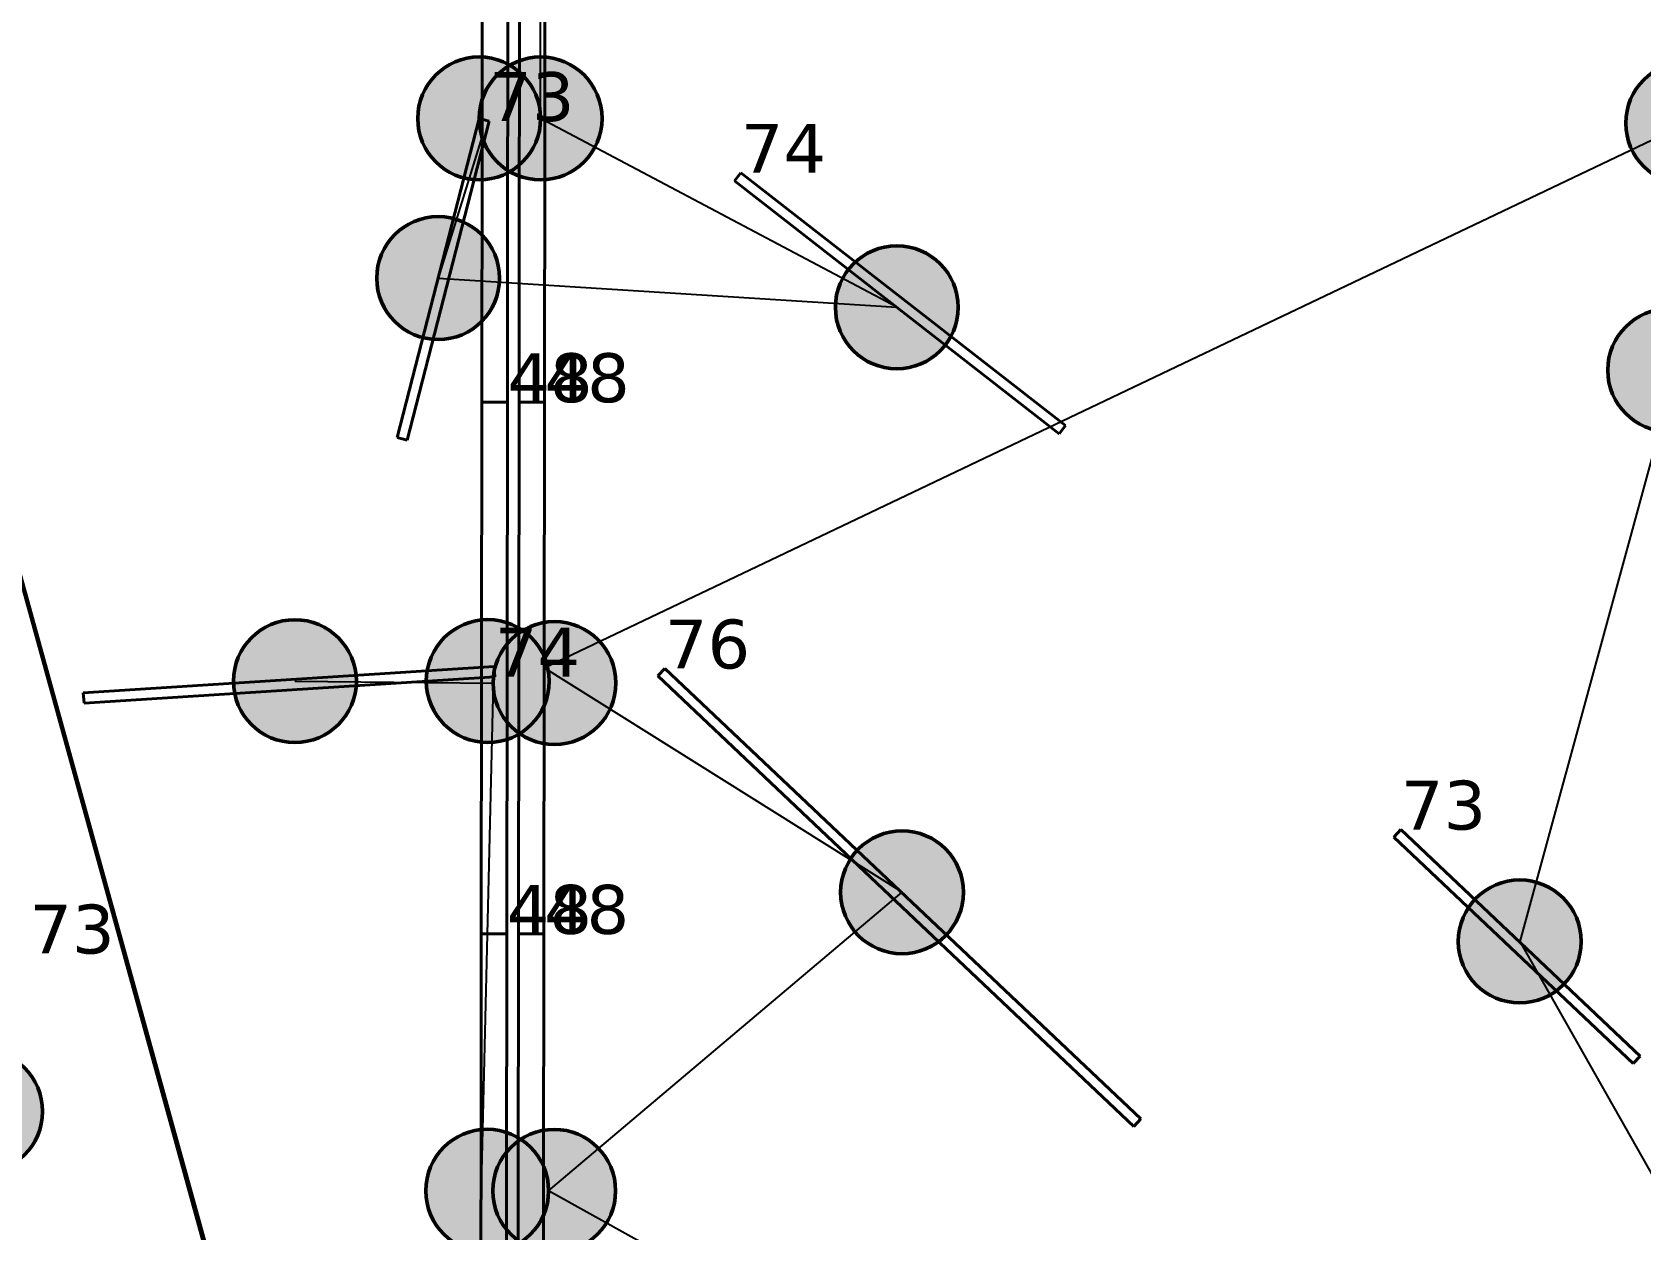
# Model space of a CAD drawing. Header units: millimetres. Extents: x -243740 to 150609, y -473655 to -165121.
# Drawn here: x 18164 to 24089, y -354113 to -349702 of the extents above; entities that cross this region are included whole.
import ezdxf

# ---------------------------------------------------------------- set-up
doc = ezdxf.new("R2010")
doc.units = ezdxf.units.MM
for name, color, linetype in [('_HMI', 6, 'Continuous'), ('_Гр.ЩД-1C.10.4.I10.1', 6, 'Continuous'), ('_Гр.ЩД-1C.10.4.I8.3', 6, 'Continuous'), ('_Гр.ЩД-1C.10.4.I8.5', 6, 'Continuous'), ('_Гр.ЩД-1C.10.4.I8.6', 6, 'Continuous'), ('_Гр.ЩД-1C.10.4.I9.2', 6, 'Continuous'), ('_Гр.ЩД-1C.10.4.I9.3', 6, 'Continuous'), ('_Гр.ЩД-1C.10.4.I9.6', 6, 'Continuous')]:
    doc.layers.add(name, color=color, linetype=linetype)
for name, color, linetype, lineweight in [('_освещение_dali', 3, 'Continuous', 50), ('DLX_FL1_LUM 122', 1, 'Continuous', 40), ('DLX_FL1_LUM 222', 5, 'Continuous', 40), ('DLX_LUM 12', 5, 'Continuous', 40), ('DLX_LUM 14', 5, 'Continuous', 40), ('DLX_LUM 6', 5, 'Continuous', 40)]:
    doc.layers.add(name, color=color, linetype=linetype, lineweight=lineweight)
doc.styles.add('TableTextStyle', font='')
doc.styles.get('TableTextStyle').set_extended_font_data('VERDANA.TTF')
doc.linetypes.add('Truba', pattern='A,3e-05,[4,MSH_7,S=1,R=0,X=0,Y=0],-3.022072', length=3.022102)

# ---------------------------------------------------------------- blocks, each defined once
blk = doc.blocks.new('A$Caabd1818')
at = {"layer": 'DLX_FL1_LUM 122'}
for points in [[(15850.5, 46457.4, 0), (15852.7, 48415.3, 0)], [(15852.7, 48415.3, 0), (15850.5, 46457.4, 0)], [(15852.7, 48415.3, 0), (15850.5, 46457.4, 0)], [(15850.5, 46457.4, 0), (15852.7, 48415.3, 0)], [(15946.7, 48415.2, 0), (15944.5, 46457.2, 0)], [(15944.5, 46457.2, 0), (15946.7, 48415.2, 0)], [(15944.5, 46457.2, 0), (15946.7, 48415.2, 0)], [(15946.7, 48415.2, 0), (15944.5, 46457.2, 0)], [(15987.4, 46457.4, 0), (15989.6, 48415.4, 0)], [(15989.6, 48415.4, 0), (15987.4, 46457.4, 0)], [(15989.6, 48415.4, 0), (15987.4, 46457.4, 0)], [(15987.4, 46457.4, 0), (15989.6, 48415.4, 0)], [(16083.6, 48415.3, 0), (16081.4, 46457.3, 0)], [(16081.4, 46457.3, 0), (16083.6, 48415.3, 0)], [(16081.4, 46457.3, 0), (16083.6, 48415.3, 0)], [(16083.6, 48415.3, 0), (16081.4, 46457.3, 0)], [(15850.5, 46457.4, 0), (15850.5, 46457.4, 0)], [(15944.5, 46457.2, 0), (15850.5, 46457.4, 0)], [(15850.5, 46457.4, 0), (15850.5, 46457.4, 0)], [(15850.5, 46457.4, 0), (15944.5, 46457.2, 0)], [(15850.5, 46457.4, 0), (15944.5, 46457.2, 0)], [(15944.5, 46457.2, 0), (15850.5, 46457.4, 0)], [(15944.5, 46457.2, 0), (15944.5, 46457.2, 0)], [(15944.5, 46457.2, 0), (15944.5, 46457.2, 0)], [(15987.4, 46457.4, 0), (15987.4, 46457.4, 0)], [(16081.4, 46457.3, 0), (15987.4, 46457.4, 0)], [(15987.4, 46457.4, 0), (15987.4, 46457.4, 0)], [(15987.4, 46457.4, 0), (16081.4, 46457.3, 0)], [(15987.4, 46457.4, 0), (16081.4, 46457.3, 0)], [(16081.4, 46457.3, 0), (15987.4, 46457.4, 0)], [(16081.4, 46457.3, 0), (16081.4, 46457.3, 0)], [(16081.4, 46457.3, 0), (16081.4, 46457.3, 0)]]:
    blk.add_polyline3d(points, dxfattribs=at)
at = {"layer": 'DLX_FL1_LUM 222'}
for points in [[(15848.4, 44499.4, 0), (15850.6, 46457.4, 0)], [(15850.6, 46457.4, 0), (15848.4, 44499.4, 0)], [(15850.6, 46457.4, 0), (15848.4, 44499.4, 0)], [(15848.4, 44499.4, 0), (15850.6, 46457.4, 0)], [(15850.6, 46457.4, 0), (15850.6, 46457.4, 0)], [(15850.6, 46457.4, 0), (15944.5, 46457.2, 0)], [(15944.5, 46457.2, 0), (15850.6, 46457.4, 0)], [(15850.6, 46457.4, 0), (15850.6, 46457.4, 0)], [(15944.5, 46457.2, 0), (15850.6, 46457.4, 0)], [(15850.6, 46457.4, 0), (15944.5, 46457.2, 0)], [(15944.5, 46457.2, 0), (15942.4, 44499.3, 0)], [(15942.4, 44499.3, 0), (15944.5, 46457.2, 0)], [(15942.4, 44499.3, 0), (15944.5, 46457.2, 0)], [(15944.5, 46457.2, 0), (15942.4, 44499.3, 0)], [(15944.5, 46457.2, 0), (15944.5, 46457.2, 0)], [(15944.5, 46457.2, 0), (15944.5, 46457.2, 0)], [(15985.2, 44499.4, 0), (15987.4, 46457.4, 0)], [(15987.4, 46457.4, 0), (15985.2, 44499.4, 0)], [(15987.4, 46457.4, 0), (15985.2, 44499.4, 0)], [(15985.2, 44499.4, 0), (15987.4, 46457.4, 0)], [(15987.4, 46457.4, 0), (15987.4, 46457.4, 0)], [(15987.4, 46457.4, 0), (16081.4, 46457.3, 0)], [(16081.4, 46457.3, 0), (15987.4, 46457.4, 0)], [(15987.4, 46457.4, 0), (15987.4, 46457.4, 0)], [(16081.4, 46457.3, 0), (15987.4, 46457.4, 0)], [(15987.4, 46457.4, 0), (16081.4, 46457.3, 0)], [(16081.4, 46457.3, 0), (16079.2, 44499.3, 0)], [(16079.2, 44499.3, 0), (16081.4, 46457.3, 0)], [(16079.2, 44499.3, 0), (16081.4, 46457.3, 0)], [(16081.4, 46457.3, 0), (16079.2, 44499.3, 0)], [(16081.4, 46457.3, 0), (16081.4, 46457.3, 0)], [(16081.4, 46457.3, 0), (16081.4, 46457.3, 0)], [(15846.2, 42541.4, 0), (15848.4, 44499.3, 0)], [(15848.4, 44499.3, 0), (15846.2, 42541.4, 0)], [(15848.4, 44499.3, 0), (15846.2, 42541.4, 0)], [(15846.2, 42541.4, 0), (15848.4, 44499.3, 0)], [(15848.4, 44499.4, 0), (15848.4, 44499.4, 0)], [(15942.4, 44499.3, 0), (15848.4, 44499.4, 0)], [(15848.4, 44499.4, 0), (15848.4, 44499.4, 0)], [(15848.4, 44499.4, 0), (15942.4, 44499.3, 0)], [(15848.4, 44499.4, 0), (15942.4, 44499.3, 0)], [(15942.4, 44499.3, 0), (15848.4, 44499.4, 0)], [(15848.4, 44499.3, 0), (15848.4, 44499.3, 0)], [(15848.4, 44499.3, 0), (15942.4, 44499.2, 0)], [(15942.4, 44499.2, 0), (15848.4, 44499.3, 0)], [(15848.4, 44499.3, 0), (15848.4, 44499.3, 0)], [(15942.4, 44499.2, 0), (15848.4, 44499.3, 0)], [(15848.4, 44499.3, 0), (15942.4, 44499.2, 0)], [(15942.4, 44499.2, 0), (15940.2, 42541.2, 0)], [(15940.2, 42541.2, 0), (15942.4, 44499.2, 0)], [(15940.2, 42541.2, 0), (15942.4, 44499.2, 0)], [(15942.4, 44499.2, 0), (15940.2, 42541.2, 0)], [(15942.4, 44499.3, 0), (15942.4, 44499.3, 0)], [(15942.4, 44499.3, 0), (15942.4, 44499.3, 0)], [(15942.4, 44499.2, 0), (15942.4, 44499.2, 0)], [(15942.4, 44499.2, 0), (15942.4, 44499.2, 0)], [(15983, 42541.4, 0), (15985.2, 44499.4, 0)], [(15985.2, 44499.4, 0), (15983, 42541.4, 0)], [(15985.2, 44499.4, 0), (15983, 42541.4, 0)], [(15983, 42541.4, 0), (15985.2, 44499.4, 0)], [(15985.2, 44499.4, 0), (15985.2, 44499.4, 0)], [(16079.2, 44499.3, 0), (15985.2, 44499.4, 0)], [(15985.2, 44499.4, 0), (15985.2, 44499.4, 0)], [(15985.2, 44499.4, 0), (16079.2, 44499.3, 0)], [(15985.2, 44499.4, 0), (16079.2, 44499.3, 0)], [(16079.2, 44499.3, 0), (15985.2, 44499.4, 0)], [(15985.2, 44499.4, 0), (15985.2, 44499.4, 0)], [(15985.2, 44499.4, 0), (16079.2, 44499.3, 0)], [(16079.2, 44499.3, 0), (15985.2, 44499.4, 0)], [(15985.2, 44499.4, 0), (15985.2, 44499.4, 0)], [(16079.2, 44499.3, 0), (15985.2, 44499.4, 0)], [(15985.2, 44499.4, 0), (16079.2, 44499.3, 0)], [(16079.2, 44499.3, 0), (16077, 42541.3, 0)], [(16077, 42541.3, 0), (16079.2, 44499.3, 0)], [(16077, 42541.3, 0), (16079.2, 44499.3, 0)], [(16079.2, 44499.3, 0), (16077, 42541.3, 0)], [(16079.2, 44499.3, 0), (16079.2, 44499.3, 0)], [(16079.2, 44499.3, 0), (16079.2, 44499.3, 0)], [(16079.2, 44499.3, 0), (16079.2, 44499.3, 0)], [(16079.2, 44499.3, 0), (16079.2, 44499.3, 0)]]:
    blk.add_polyline3d(points, dxfattribs=at)
at = {"layer": 'DLX_LUM 12'}
for points in [[(16780.7, 47272.1, 0), (16804, 47302.1, 0)], [(16804, 47302.1, 0), (16780.7, 47272.1, 0)], [(16804, 47302.1, 0), (16780.7, 47272.1, 0)], [(16780.7, 47272.1, 0), (16804, 47302.1, 0)], [(16804, 47302.1, 0), (16804, 47302.1, 0)], [(16804, 47302.1, 0), (18000.6, 46371.3, 0)], [(18000.6, 46371.3, 0), (16804, 47302.1, 0)], [(16804, 47302.1, 0), (16804, 47302.1, 0)], [(18000.6, 46371.3, 0), (16804, 47302.1, 0)], [(16804, 47302.1, 0), (18000.6, 46371.3, 0)], [(17977.3, 46341.3, 0), (16780.7, 47272.1, 0)], [(16780.7, 47272.1, 0), (16780.7, 47272.1, 0)], [(16780.7, 47272.1, 0), (17977.3, 46341.3, 0)], [(16780.7, 47272.1, 0), (16780.7, 47272.1, 0)], [(16780.7, 47272.1, 0), (17977.3, 46341.3, 0)], [(17977.3, 46341.3, 0), (16780.7, 47272.1, 0)], [(18000.6, 46371.3, 0), (17977.3, 46341.3, 0)], [(17977.3, 46341.3, 0), (18000.6, 46371.3, 0)], [(17977.3, 46341.3, 0), (18000.6, 46371.3, 0)], [(18000.6, 46371.3, 0), (17977.3, 46341.3, 0)], [(17977.3, 46341.3, 0), (17977.3, 46341.3, 0)], [(17977.3, 46341.3, 0), (17977.3, 46341.3, 0)], [(18000.6, 46371.3, 0), (18000.6, 46371.3, 0)], [(18000.6, 46371.3, 0), (18000.6, 46371.3, 0)], [(14382.5, 45386.6, 0), (15895.4, 45484.2, 0)], [(15895.4, 45484.2, 0), (14382.5, 45386.6, 0)], [(15895.4, 45484.2, 0), (14382.5, 45386.6, 0)], [(14382.5, 45386.6, 0), (15895.4, 45484.2, 0)], [(15895.4, 45484.2, 0), (15895.4, 45484.2, 0)], [(15895.4, 45484.2, 0), (15897.8, 45446.3, 0)], [(15897.8, 45446.3, 0), (15895.4, 45484.2, 0)], [(15895.4, 45484.2, 0), (15895.4, 45484.2, 0)], [(15897.8, 45446.3, 0), (15895.4, 45484.2, 0)], [(15895.4, 45484.2, 0), (15897.8, 45446.3, 0)], [(15897.8, 45446.3, 0), (14385, 45348.7, 0)], [(14385, 45348.7, 0), (15897.8, 45446.3, 0)], [(14385, 45348.7, 0), (15897.8, 45446.3, 0)], [(15897.8, 45446.3, 0), (14385, 45348.7, 0)], [(15897.8, 45446.3, 0), (15897.8, 45446.3, 0)], [(15897.8, 45446.3, 0), (15897.8, 45446.3, 0)], [(14385, 45348.7, 0), (14382.5, 45386.6, 0)], [(14382.5, 45386.6, 0), (14382.5, 45386.6, 0)], [(14382.5, 45386.6, 0), (14385, 45348.7, 0)], [(14382.5, 45386.6, 0), (14382.5, 45386.6, 0)], [(14382.5, 45386.6, 0), (14385, 45348.7, 0)], [(14385, 45348.7, 0), (14382.5, 45386.6, 0)], [(14385, 45348.7, 0), (14385, 45348.7, 0)], [(14385, 45348.7, 0), (14385, 45348.7, 0)]]:
    blk.add_polyline3d(points, dxfattribs=at)
at = {"layer": 'DLX_LUM 14'}
for points in [[(16498.6, 45449, 0), (16524.7, 45476.6, 0)], [(16524.7, 45476.6, 0), (16498.6, 45449, 0)], [(16524.7, 45476.6, 0), (16498.6, 45449, 0)], [(16498.6, 45449, 0), (16524.7, 45476.6, 0)], [(16524.7, 45476.6, 0), (16524.7, 45476.6, 0)], [(16524.7, 45476.6, 0), (18278.4, 43817.7, 0)], [(18278.4, 43817.7, 0), (16524.7, 45476.6, 0)], [(16524.7, 45476.6, 0), (16524.7, 45476.6, 0)], [(18278.4, 43817.7, 0), (16524.7, 45476.6, 0)], [(16524.7, 45476.6, 0), (18278.4, 43817.7, 0)], [(18252.3, 43790.1, 0), (16498.6, 45449, 0)], [(16498.6, 45449, 0), (16498.6, 45449, 0)], [(16498.6, 45449, 0), (18252.3, 43790.1, 0)], [(16498.6, 45449, 0), (16498.6, 45449, 0)], [(16498.6, 45449, 0), (18252.3, 43790.1, 0)], [(18252.3, 43790.1, 0), (16498.6, 45449, 0)], [(18278.4, 43817.7, 0), (18252.3, 43790.1, 0)], [(18252.3, 43790.1, 0), (18278.4, 43817.7, 0)], [(18252.3, 43790.1, 0), (18278.4, 43817.7, 0)], [(18278.4, 43817.7, 0), (18252.3, 43790.1, 0)], [(18278.4, 43817.7, 0), (18278.4, 43817.7, 0)], [(18278.4, 43817.7, 0), (18278.4, 43817.7, 0)], [(18252.3, 43790.1, 0), (18252.3, 43790.1, 0)], [(18252.3, 43790.1, 0), (18252.3, 43790.1, 0)]]:
    blk.add_polyline3d(points, dxfattribs=at)
at = {"layer": 'DLX_LUM 6'}
for points in [[(15538.3, 46326.6, 0), (15840.7, 47502.3, 0)], [(15840.7, 47502.3, 0), (15538.3, 46326.6, 0)], [(15840.7, 47502.3, 0), (15538.3, 46326.6, 0)], [(15538.3, 46326.6, 0), (15840.7, 47502.3, 0)], [(15877.5, 47492.8, 0), (15575.1, 46317.1, 0)], [(15575.1, 46317.1, 0), (15877.5, 47492.8, 0)], [(15575.1, 46317.1, 0), (15877.5, 47492.8, 0)], [(15877.5, 47492.8, 0), (15575.1, 46317.1, 0)], [(15840.7, 47502.3, 0), (15840.7, 47502.3, 0)], [(15840.7, 47502.3, 0), (15877.5, 47492.8, 0)], [(15877.5, 47492.8, 0), (15840.7, 47502.3, 0)], [(15840.7, 47502.3, 0), (15840.7, 47502.3, 0)], [(15877.5, 47492.8, 0), (15840.7, 47502.3, 0)], [(15840.7, 47502.3, 0), (15877.5, 47492.8, 0)], [(15877.5, 47492.8, 0), (15877.5, 47492.8, 0)], [(15877.5, 47492.8, 0), (15877.5, 47492.8, 0)], [(15575.1, 46317.1, 0), (15538.3, 46326.6, 0)], [(15538.3, 46326.6, 0), (15538.3, 46326.6, 0)], [(15538.3, 46326.6, 0), (15575.1, 46317.1, 0)], [(15538.3, 46326.6, 0), (15538.3, 46326.6, 0)], [(15538.3, 46326.6, 0), (15575.1, 46317.1, 0)], [(15575.1, 46317.1, 0), (15538.3, 46326.6, 0)], [(15575.1, 46317.1, 0), (15575.1, 46317.1, 0)], [(15575.1, 46317.1, 0), (15575.1, 46317.1, 0)], [(19209.8, 44855.7, 0), (19235.9, 44883.3, 0)], [(19235.9, 44883.3, 0), (19209.8, 44855.7, 0)], [(19235.9, 44883.3, 0), (19209.8, 44855.7, 0)], [(19209.8, 44855.7, 0), (19235.9, 44883.3, 0)], [(19235.9, 44883.3, 0), (19235.9, 44883.3, 0)], [(19235.9, 44883.3, 0), (20117.8, 44049.1, 0)], [(20117.8, 44049.1, 0), (19235.9, 44883.3, 0)], [(19235.9, 44883.3, 0), (19235.9, 44883.3, 0)], [(20117.8, 44049.1, 0), (19235.9, 44883.3, 0)], [(19235.9, 44883.3, 0), (20117.8, 44049.1, 0)], [(20091.7, 44021.5, 0), (19209.8, 44855.7, 0)], [(19209.8, 44855.7, 0), (19209.8, 44855.7, 0)], [(19209.8, 44855.7, 0), (20091.7, 44021.5, 0)], [(19209.8, 44855.7, 0), (19209.8, 44855.7, 0)], [(19209.8, 44855.7, 0), (20091.7, 44021.5, 0)], [(20091.7, 44021.5, 0), (19209.8, 44855.7, 0)], [(20117.8, 44049.1, 0), (20091.7, 44021.5, 0)], [(20091.7, 44021.5, 0), (20117.8, 44049.1, 0)], [(20091.7, 44021.5, 0), (20117.8, 44049.1, 0)], [(20117.8, 44049.1, 0), (20091.7, 44021.5, 0)], [(20117.8, 44049.1, 0), (20117.8, 44049.1, 0)], [(20117.8, 44049.1, 0), (20117.8, 44049.1, 0)], [(20091.7, 44021.5, 0), (20091.7, 44021.5, 0)], [(20091.7, 44021.5, 0), (20091.7, 44021.5, 0)]]:
    blk.add_polyline3d(points, dxfattribs=at)
blk = doc.blocks.new('A$Cab2378fa')
at = {"lineweight": 25}
h = blk.add_hatch(color=0, dxfattribs=at)
h.paths.add_polyline_path([(162.3, -156.8, 0.442338), (147.8, 177.8), (0, 0)])
h.paths.add_polyline_path([(-141.6, -170.3), (0, 0), (-163.2, 157.6, 0.430096)])
at = {"lineweight": 25, "true_color": 0xfff5f5}
h = blk.add_hatch(color=7, dxfattribs=at)
h.dxf.hatch_style = 1
h.paths.add_polyline_path([(0, 0), (-141.6, -170.3, 0.174923), (3, -222.4, 0.197808), (162.3, -156.8)])
h.paths.add_polyline_path([(-163.2, 157.6), (0, 0), (147.8, 177.8, 0.175398), (3, 230.2, 0.209014)])
blk.add_circle((3, 3.9), 226.3)

msp = doc.modelspace()

# ---------------------------------------------------------------- linework, layer by layer
at = {"layer": '_HMI', "ltscale": 100}
for points in [[(9098.7, -331149.3), (12250.9, -330438.3), (28523.4, -389441.5)], [(9449.4, -345146.6), (16018.6, -344104.3), (28517.8, -389435.3)]]:
    msp.add_lwpolyline(points, dxfattribs=at)
at = {"layer": '_Гр.ЩД-1C.10.4.I10.1', "ltscale": 100}
msp.add_lwpolyline([(28523.4, -389381.8), (8163.4, -315632.4)], dxfattribs=at)
at = {"layer": '_Гр.ЩД-1C.10.4.I8.3', "ltscale": 100}
for points in [[(19131.6, -352091.9), (19861.4, -352098.9), (19816.9, -354001.4), (19814.7, -355959.4), (19812.5, -357917.4), (20043.4, -357920.6), (22337.1, -358539.9), (21454.9, -356923.1), (20543.4, -357161.2), (20092.4, -355953.7), (21290.8, -355681.5), (21850.9, -354961.7), (20066.2, -353968.8), (21368.1, -352869.6), (20049.9, -352043.5), (24260.5, -350036.9)], [(24208.8, -350981.9), (23643.3, -353050.6), (25212.1, -355816.9)]]:
    msp.add_lwpolyline(points, dxfattribs=at)
at = {"layer": '_Гр.ЩД-1C.10.4.I8.5', "ltscale": 100}
msp.add_lwpolyline([(9599.6, -347845.5), (11142, -349907.2), (11428, -349967.3), (17830.3, -350648.4), (28503.5, -389381.8)], dxfattribs=at)
at = {"layer": '_Гр.ЩД-1C.10.4.I8.6', "ltscale": 100}
msp.add_lwpolyline([(19823.5, -348127.4), (19821.3, -350085.4), (19659.2, -350607.4), (21348.7, -350715.1), (20036.7, -350019.5), (20036.7, -348051.5)], dxfattribs=at)
at = {"layer": '_Гр.ЩД-1C.10.4.I9.2', "ltscale": 100}
msp.add_lwpolyline([(13779.4, -338265), (13985.9, -339988.5), (16020.6, -339196.2), (14696.3, -342192.6), (15435.3, -341988.9), (28543.9, -389381.8)], dxfattribs=at)
at = {"layer": '_Гр.ЩД-1C.10.4.I9.3', "ltscale": 100}
msp.add_lwpolyline([(13422.1, -334687.7), (28503.5, -389381.8)], dxfattribs=at)
at = {"layer": '_Гр.ЩД-1C.10.4.I9.6', "ltscale": 100}
msp.add_lwpolyline([(11373.7, -327260.7), (28523.4, -389441.5)], dxfattribs=at)

# ---------------------------------------------------------------- block references
at = {"layer": '_освещение_dali', "color": 1, "ltscale": 100}
for p in [(19807.4, -350023.4), (20033.7, -350023.4)]:
    msp.add_blockref('A$Cab2378fa', p, dxfattribs=at)
at = {"layer": '_освещение_dali', "color": 5, "ltscale": 100}
for p in [(24257.5, -350040.8), (19656.2, -350611.3), (21345.7, -350719), (24190.8, -350950.4), (19128.6, -352095.8), (19839, -352095.6), (20084.7, -352102.8), (21365.1, -352873.5), (23640.4, -353054.5), (17972.7, -353680.5), (19836.9, -353972.7), (20083.7, -353973)]:
    msp.add_blockref('A$Cab2378fa', p, dxfattribs=at)
at = {"layer": 'Defpoints', "linetype": 'Truba', "ltscale": 100}
msp.add_blockref('A$Caabd1818', (3969.7, -397521.8), dxfattribs=at)

# ---------------------------------------------------------------- texts
at = {"layer": '_освещение_dali', "color": 11, "true_color": 0xfe6377, "style": 'TableTextStyle'}
for s, p in [('73', (19847.2, -350029)), ('74', (20773.7, -350219.7))]:
    msp.add_text(s, height=180, dxfattribs=at).set_placement(p)
at = {"layer": '_освещение_dali', "color": 223, "true_color": 0xe15ead, "style": 'TableTextStyle'}
for s, p in [('48', (19914.2, -351064.5)), ('48', (20051, -351064.5)), ('76', (20494.4, -352045.1)), ('74', (19867.5, -352075.5)), ('73', (23205.6, -352638.5)), ('48', (19912, -353022.5)), ('48', (20048.8, -353022.5))]:
    msp.add_text(s, height=180, dxfattribs=at).set_placement(p)
at = {"layer": '_освещение_dali', "color": 241, "true_color": 0xee66a2, "style": 'TableTextStyle'}
msp.add_text('73', height=180, dxfattribs=at).set_placement((18153.6, -353095))

doc.saveas('drawing.dxf')
